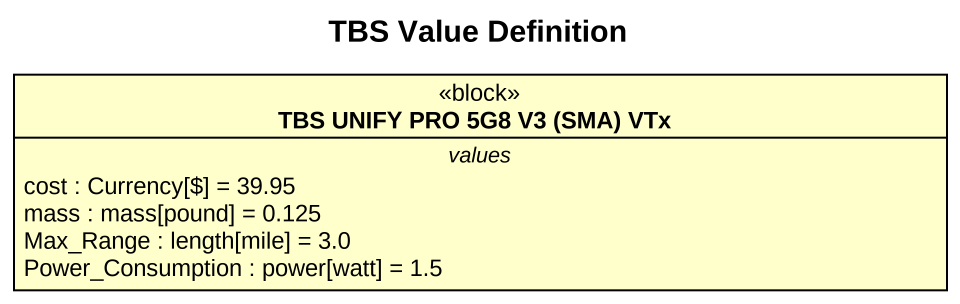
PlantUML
@startuml
title TBS Value Definition
hide circle
hide empty members
class "TBS UNIFY PRO 5G8 V3 (SMA) VTx" as TBS_UNIFY_PRO_5G8_V3_SMA_VTx <<block>> {
  -- values --
  cost : Currency[$] = 39.95
  mass : mass[pound] = 0.125
  Max_Range : length[mile] = 3.0
  Power_Consumption : power[watt] = 1.5
}
@enduml
